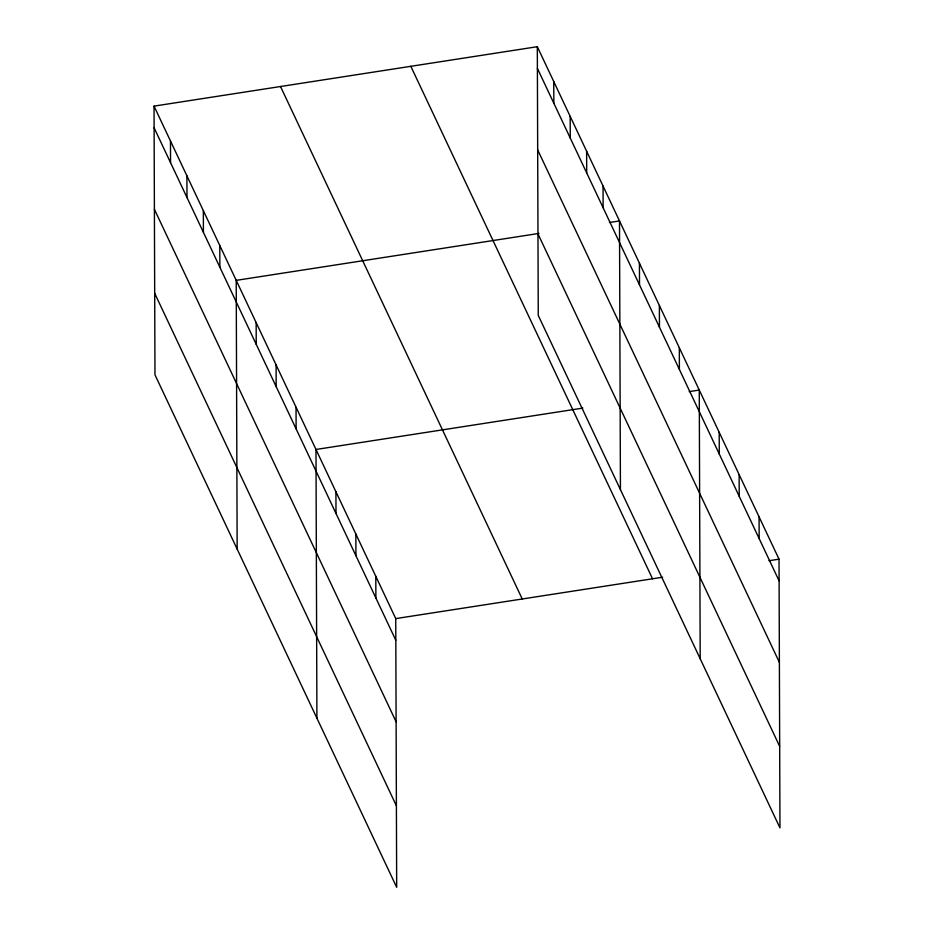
<?xml version="1.0" encoding="UTF-8"?>
<svg xmlns="http://www.w3.org/2000/svg" width="934" height="934" viewBox="0 0 934 934"><rect width="100%" height="100%" fill="white"/><g stroke="black" fill="none" stroke-linecap="round" stroke-linejoin="round"><path stroke-width="1.4" d="M154.04 106.126L395.747 618.6L396.681 887.3L154.974 374.826L154.04 106.126L537.319 46.7L779.026 559.174L779.96 827.874L538.253 315.4L537.319 46.7M539.011 233.418L236.22 280.363L237.154 549.075M609.435 222.502L619.499 220.938L620.433 489.649M582.839 408.1L315.984 449.476L316.918 718.188M689.199 391.615L699.262 390.05L700.196 658.762M395.747 618.6L662.603 577.224M768.962 560.727L779.026 559.174M537.389 68.38L779.096 580.855M537.68 149.895L779.388 662.369M537.972 233.885L779.68 746.359M410.832 66.314L652.539 578.776M280.515 86.512L522.234 598.986M154.11 127.806L395.818 640.28M154.402 209.321L396.109 721.795M154.694 293.311L396.401 805.785M759.085 516.887L759.155 538.568M739.144 474.612L739.214 496.293M719.203 432.337L719.273 454.017M679.322 347.775L679.392 369.455M659.381 305.5L659.451 327.18M639.44 263.213L639.51 284.893M603.06 186.088L603.13 207.768M586.622 151.25L586.704 172.918M570.184 116.4L570.265 138.08M553.745 81.55L553.827 103.23M375.807 576.313L375.877 597.994M355.866 534.038L355.936 555.718M335.925 491.763L335.995 513.443M296.043 407.201L296.113 428.881M276.102 364.925L276.172 386.606M256.161 322.639L256.231 344.319M219.782 245.514L219.864 267.194M203.343 210.664L203.425 232.344M186.905 175.825L186.987 197.506M170.478 140.976L170.548 162.656"/></g></svg>
